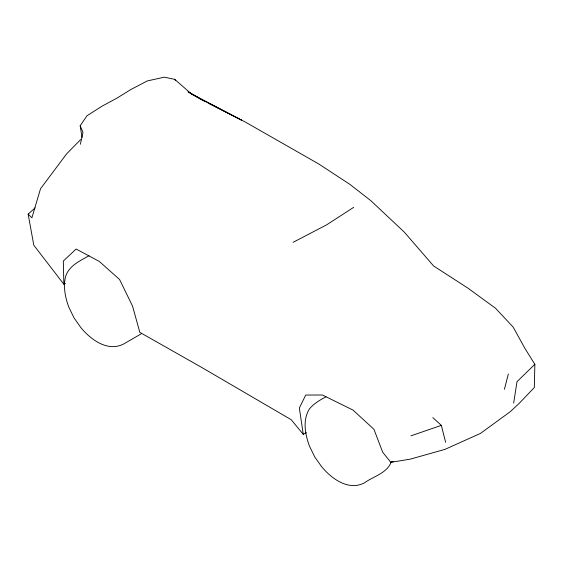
<?xml version="1.0" encoding="UTF-8"?>
<svg xmlns="http://www.w3.org/2000/svg" width="563" height="563" viewBox="0 0 563 563"><rect width="100%" height="100%" fill="white"/><g stroke="black" fill="none" stroke-linecap="round" stroke-linejoin="round"><path stroke-width="0.84" d="M188 91.621L202.117 99.841L245.004 121.868L318.651 163.917L349.968 184.425L370.926 200.745L404.333 232.167L433.616 265.982L467.797 288.045L495.51 308.243L513.118 327.033L524.843 348.251L534.85 364.303L534.322 387.541L519.037 403.537L510.317 411.644L480.408 433.454L444.974 449.365L410.314 459.134L390.806 462.336L382.678 452.188L373.923 429.273L352.973 410.054L322.409 395.001L305.73 395.05L299.347 408.034L303.267 434.369L306.3 432.616M513.653 403.073L517.024 381.672L534.85 364.303M80.382 144.269L82.993 132.333L80.185 125.76L87.005 115.739L102.016 106.182L116.801 98.208L130.715 89.608L147.26 80.945L164.333 77.173L174.741 79.362L191.631 94.134L200.717 99.264M504.42 389.322L508.312 374.057M391.292 461.73C387.189 473.321 373.185 476.418 364.191 483.005C348.216 491.042 331.544 478.656 321.607 466.664L314.71 456.882L309.446 446.072C305.167 434.319 302.373 420.244 309.404 408.963C313.816 403.53 319.939 400.068 326.005 396.781M80.664 139.554L66.589 153.896L40.515 188.767L31.894 217.811L28.15 214.067L35.173 207.902M353.677 207.339L326.617 224.855L293.112 242.308M89.003 255.729C79.855 260.986 68.503 265.891 65.449 277.059C63.155 287.193 65.273 297.553 68.799 307.131L74.056 317.94L80.959 327.722C90.896 339.714 107.568 352.1 123.536 344.063L141.06 333.915M28.15 214.067L33.78 245.186L63.858 284.266L65.378 283.393M410.955 435.839L441.35 425.361L445.629 442.349M390.806 462.336L393.298 461.505M201.484 99.658L205.333 101.621M209.183 103.592L241.52 120.116L188.675 92.318M432.834 417.633L441.35 425.361M303.267 434.369L291.205 419.709L201.448 367.287L139.842 332.36L132.509 306.033L119.574 279.501L99.264 261.408L76.125 249.036L63.316 261.035L63.858 284.266M174.741 79.362L175.663 80.72M80.185 125.76L82.015 137.428"/></g></svg>
